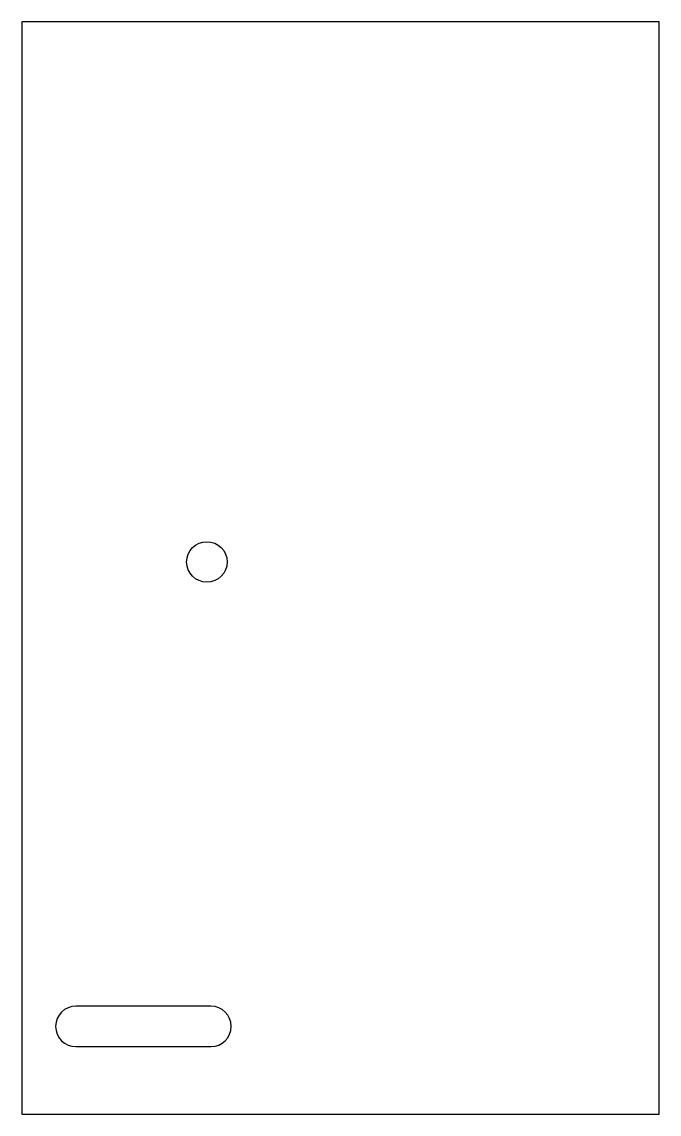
# Model space of a CAD drawing. Header units: millimetres. Extents: x -13.7 to 33.5, y -40.9 to 40.
import ezdxf

# ---------------------------------------------------------------- set-up
doc = ezdxf.new("R2010")
doc.units = ezdxf.units.MM
doc.layers.get('0').update_dxf_attribs({"linetype": 'CONTINUOUS'})

msp = doc.modelspace()

# ---------------------------------------------------------------- linework, layer by layer
msp.add_lwpolyline([(-13.7, -40.9), (33.479, -40.9), (33.479, 40), (-13.7, 40)], close=True)
msp.add_lwpolyline([(0.3, -35.9, 1), (0.3, -32.9), (-9.7, -32.9, 1), (-9.7, -35.9)], format="xyb", close=True)
msp.add_circle((0, 0), 1.5)

doc.saveas('drawing.dxf')
